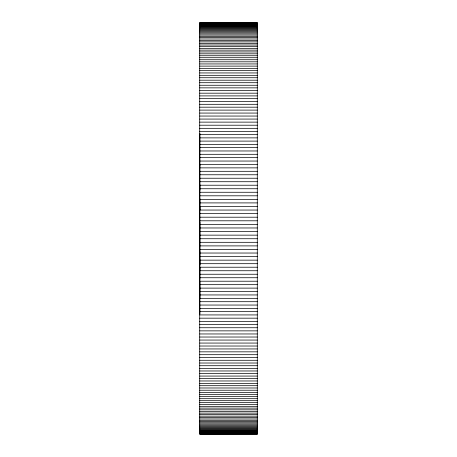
<?xml version="1.0" encoding="UTF-8"?>
<svg xmlns="http://www.w3.org/2000/svg" width="457" height="457" viewBox="0 0 457 457"><rect width="100%" height="100%" fill="white"/><g stroke="black" fill="none" stroke-linecap="round" stroke-linejoin="round"><path stroke-width="0.69" d="M199.823 267.779L199.932 298.352M199.898 184.828L199.858 209.906L199.932 198.749M199.909 166.131L199.943 133.513M199.938 164.646L199.938 190.198M199.938 251.79L199.932 265.066M199.938 222.296L199.818 264.917M199.938 206.81L199.823 251.898M199.709 22.959L257.291 22.89M199.709 22.993L257.291 22.993M199.709 23.101L257.291 23.101M199.709 23.313L257.291 23.313M199.709 23.587L257.291 23.587M199.709 23.918L257.291 23.918M199.709 24.318L257.291 24.318M199.709 24.775L257.291 24.775M199.709 25.301L257.291 25.301M199.709 25.883L257.291 25.883M199.709 26.529L257.291 26.529M199.709 27.231L257.291 27.231M199.709 28.003L257.291 28.003M199.709 28.831L257.291 28.831M199.709 29.722L257.291 29.722M199.709 30.67L257.291 30.67M199.709 31.682L257.291 31.682M199.709 32.75L257.291 32.75M199.709 33.881L257.291 33.881M199.709 35.069L257.291 35.069M199.709 36.32L257.291 36.32M199.709 37.628L257.291 37.628M199.709 38.988L257.291 38.988M199.709 40.416L257.291 40.416M199.709 41.895L257.291 41.895M199.709 43.432L257.291 43.432M199.709 45.026L257.291 45.026M199.709 46.671L257.291 46.671M199.709 48.379L257.291 48.379M199.709 50.139L257.291 50.139M199.709 51.949L257.291 51.949M199.709 53.817L257.291 53.817M199.709 55.737L257.291 55.737M199.709 57.713L257.291 57.713M199.709 59.736L257.291 59.736M199.709 61.815L257.291 61.815M199.709 63.94L257.291 63.94M199.709 66.116L257.291 66.116M199.709 68.344L257.291 68.344M199.709 70.624L257.291 70.624M199.709 72.943L257.291 72.943M199.709 75.319L257.291 75.319M199.709 77.736L257.291 77.736M199.709 80.198L257.291 80.198M199.709 82.706L257.291 82.706M199.709 85.259L257.291 85.259M199.709 87.858L257.291 87.858M199.709 90.497L257.291 90.497M199.709 93.182L257.291 93.182M199.709 95.901L257.291 95.901M199.709 98.666L257.291 98.666M199.709 101.471L257.291 101.471M199.709 104.31L257.291 104.31M199.709 107.189L257.291 107.189M199.709 110.108L257.291 110.108M199.709 113.062L257.291 113.062M199.709 116.049L257.291 116.049M199.709 119.071L257.291 119.071M199.709 122.128L257.291 122.128M199.709 125.212L257.291 125.212M199.709 128.331L257.291 128.331M199.709 131.485L257.291 131.485M199.709 134.661L257.291 134.661M199.709 137.871L257.291 137.871M199.709 141.104L257.291 141.104M199.709 144.366L257.291 144.366M199.709 147.657L257.291 147.657M199.709 150.97L257.291 150.97M199.709 154.306L257.291 154.306M199.709 157.665L257.291 157.665M199.709 161.047L257.291 161.047M199.709 164.446L257.291 164.446M199.709 167.868L257.291 167.868M199.709 171.306L257.291 171.306M199.709 174.763L257.291 174.763M199.709 178.236L257.291 178.236M199.709 181.72L257.291 181.72M199.709 185.222L257.291 185.222M199.709 188.741L257.291 188.741M199.709 192.266L257.291 192.266M199.709 195.802L257.291 195.802M199.709 199.355L257.291 199.355M199.709 202.908L257.291 202.908M199.709 206.473L257.291 206.473M199.709 210.049L257.291 210.049M199.709 213.625L257.291 213.625M199.709 217.206L257.291 217.206M199.709 220.794L257.291 220.794M199.709 224.381L257.291 224.381M199.709 227.969L257.291 227.969M199.709 231.556L257.291 231.556M199.709 235.144L257.291 235.144M199.709 238.731L257.291 238.731M199.709 242.313L257.291 242.313M199.709 245.895L257.291 245.895M199.709 249.465L257.291 249.465M199.709 253.035L257.291 253.035M199.709 256.594L257.291 256.594M199.709 260.147L257.291 260.147M199.709 263.689L257.291 263.689M199.709 267.219L257.291 267.219M199.709 270.738L257.291 270.738M199.709 274.246L257.291 274.246M199.709 277.736L257.291 277.736M199.709 281.215L257.291 281.215M199.709 284.671L257.291 284.671M199.709 288.116L257.291 288.116M199.709 291.543L257.291 291.543M199.709 294.948L257.291 294.948M199.709 298.335L257.291 298.335M199.709 301.7L257.291 301.7M199.709 305.048L257.291 305.048M199.709 308.366L257.291 308.366M199.709 311.657L257.291 311.657M199.709 314.93L257.291 314.93M199.709 318.175L257.291 318.175M199.709 321.391L257.291 321.391M199.709 324.579L257.291 324.579M199.709 327.738L257.291 327.738M199.709 330.862L257.291 330.862M199.709 333.964L257.291 333.964M199.709 337.026L257.291 337.026M199.709 340.059L257.291 340.059M199.709 343.058L257.291 343.058M199.709 346.023L257.291 346.023M199.709 348.948L257.291 348.948M199.709 351.839L257.291 351.839M199.709 354.689L257.291 354.689M199.709 357.505L257.291 357.505M199.709 360.282L257.291 360.282M199.709 363.018L257.291 363.018M199.709 365.714L257.291 365.714M199.709 368.365L257.291 368.365M199.709 370.975L257.291 370.975M199.709 373.54L257.291 373.54M199.709 376.065L257.291 376.065M199.709 378.539L257.291 378.539M199.709 380.972L257.291 380.972M199.709 383.354L257.291 383.354M199.709 385.697L257.291 385.697M199.709 387.987L257.291 387.987M199.709 390.227L257.291 390.227M199.709 392.42L257.291 392.42M199.709 394.562L257.291 394.562M199.709 396.653L257.291 396.653M199.709 398.693L257.291 398.693M199.709 400.68L257.291 400.68M199.709 402.617L257.291 402.617M199.709 404.502L257.291 404.502M199.709 406.33L257.291 406.33M199.709 408.107L257.291 408.107M199.709 409.826L257.291 409.826M199.709 411.494L257.291 411.494M199.709 413.105L257.291 413.105M199.709 414.659L257.291 414.659M199.709 416.156L257.291 416.156M199.709 417.595L257.291 417.595M199.709 418.978L257.291 418.978M199.709 420.303L257.291 420.303M199.709 421.565L257.291 421.565M199.709 422.771L257.291 422.771M199.709 423.919L257.291 423.919M199.709 425.01L257.291 425.01M199.709 426.038L257.291 426.038M199.709 427.004L257.291 427.004M199.709 427.912L257.291 427.912M199.709 428.757L257.291 428.757M199.709 429.546L257.291 429.546M199.709 430.271L257.291 430.271M199.709 430.934L257.291 430.934M199.709 431.534L257.291 431.534M199.709 432.076L257.291 432.076M199.709 432.551L257.291 432.551M199.709 432.968L257.291 432.968M199.709 433.322L257.291 433.322M199.709 433.613L257.291 433.613M199.709 433.842L257.291 433.842M199.709 434.007L257.291 434.041L199.709 434.127L199.709 22.85L257.291 22.873L257.291 434.15M199.938 314.068L199.84 289.664M199.932 267.688L199.938 269.441M199.823 276.194L199.829 279.456M199.875 282.026L199.892 289.47M199.869 275.919L199.858 259.833"/></g></svg>
